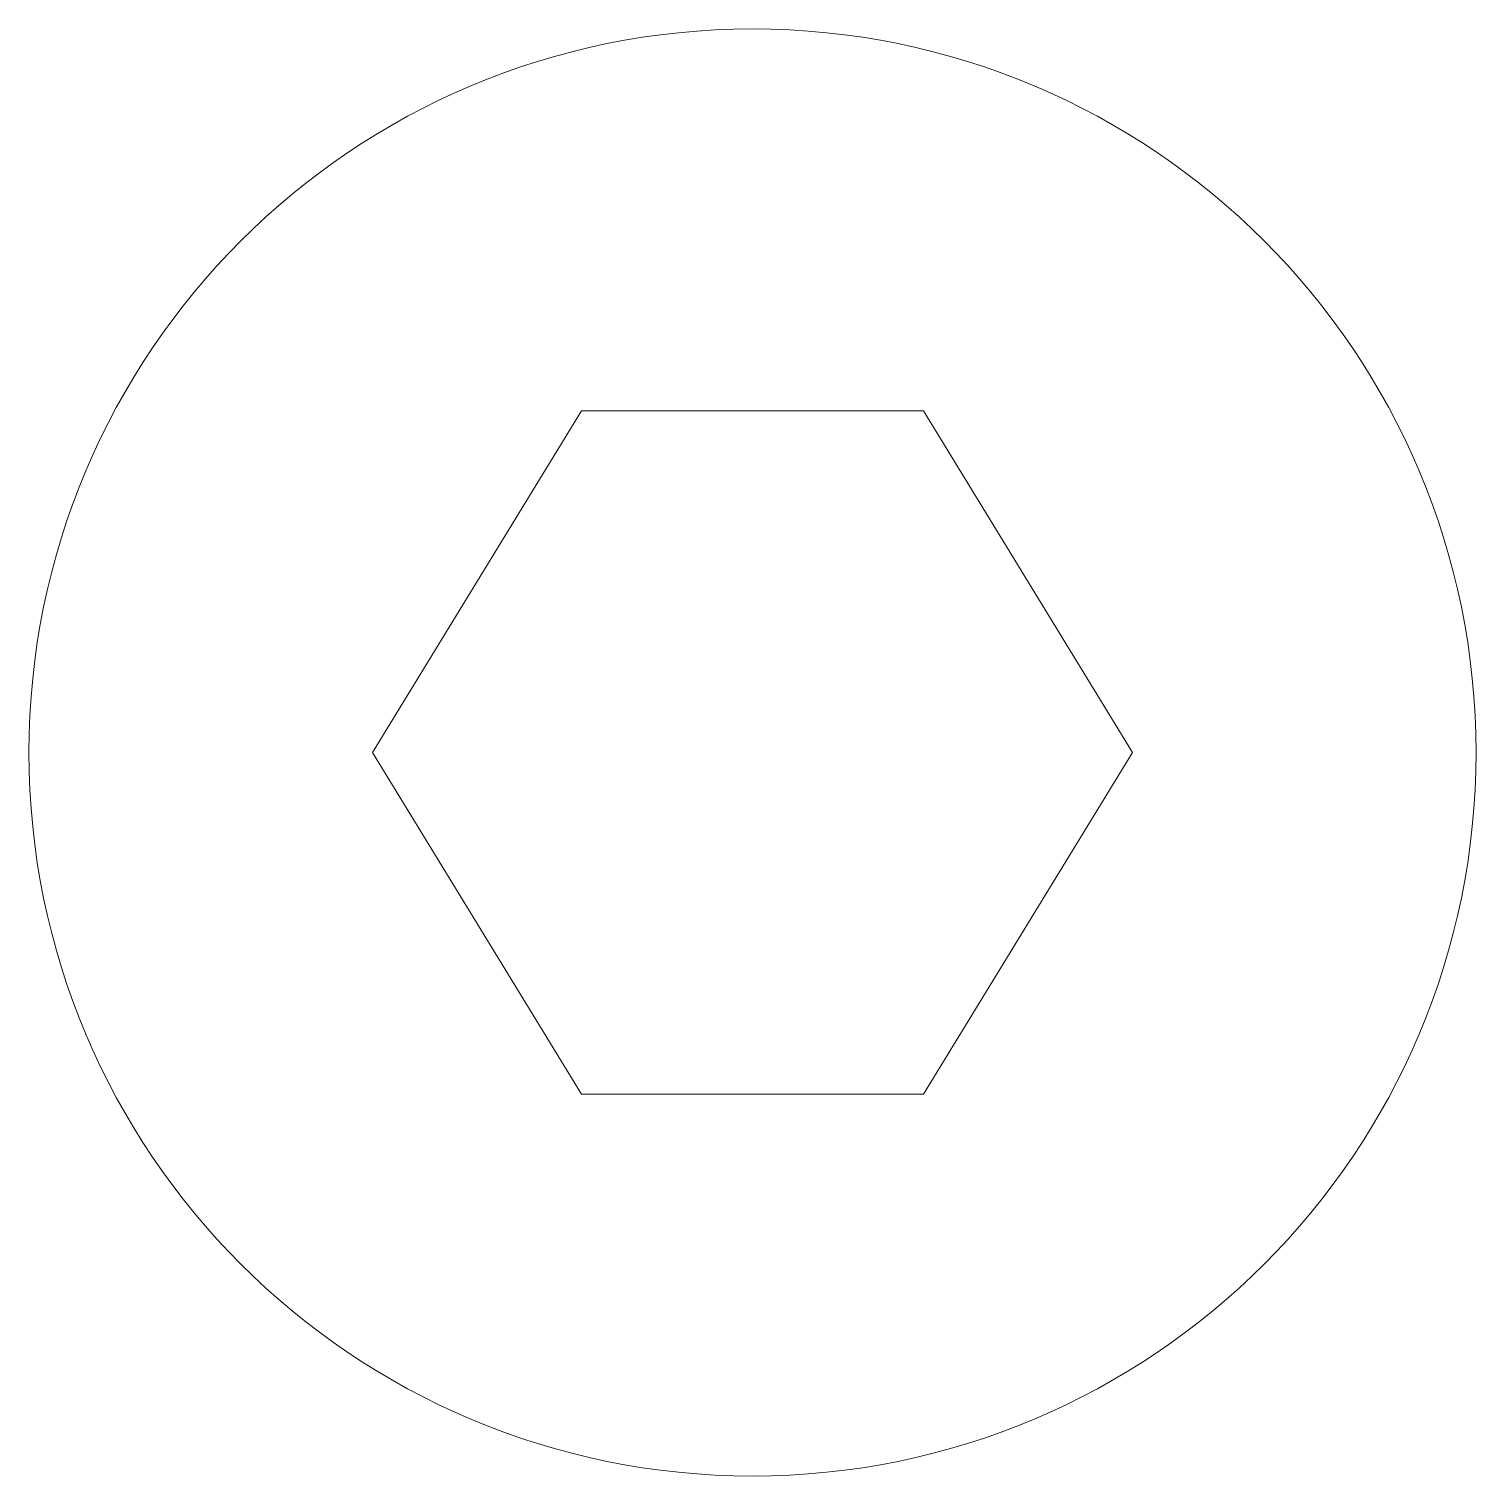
# Model space of a CAD drawing. Header units: metres. Extents: x -18 to 18, y -18 to 18.
import ezdxf

# ---------------------------------------------------------------- set-up
doc = ezdxf.new("R2010")
doc.units = ezdxf.units.M
doc.layers.add('A-DETL-GENF', color=92, linetype='Continuous', lineweight=18)
doc.layers.add('A-DETL-MEDM', color=33, linetype='Continuous', lineweight=18)

# ---------------------------------------------------------------- blocks, each defined once
blk = doc.blocks.new('28 g_bout met ring boven 2d - M8 met ring-3732272-00_0 Basismaterialen')
at = {"layer": 'A-DETL-GENF', "lineweight": 13}
blk.add_circle((0, 0), 18, dxfattribs=at)
at = {"layer": 'A-DETL-MEDM'}
for p, q in [((-4.25, 8.5), (-9.45, 0)), ((4.25, 8.5), (-4.25, 8.5)), ((4.25, 8.5), (9.45, 0)), ((4.25, -8.5), (9.45, 0)), ((-9.45, 0), (-4.25, -8.5)), ((-4.25, -8.5), (4.25, -8.5))]:
    blk.add_line(p, q, dxfattribs=at)

msp = doc.modelspace()

# ---------------------------------------------------------------- block references
msp.add_blockref('28 g_bout met ring boven 2d - M8 met ring-3732272-00_0 Basismaterialen', (0, 0))

doc.saveas('drawing.dxf')
